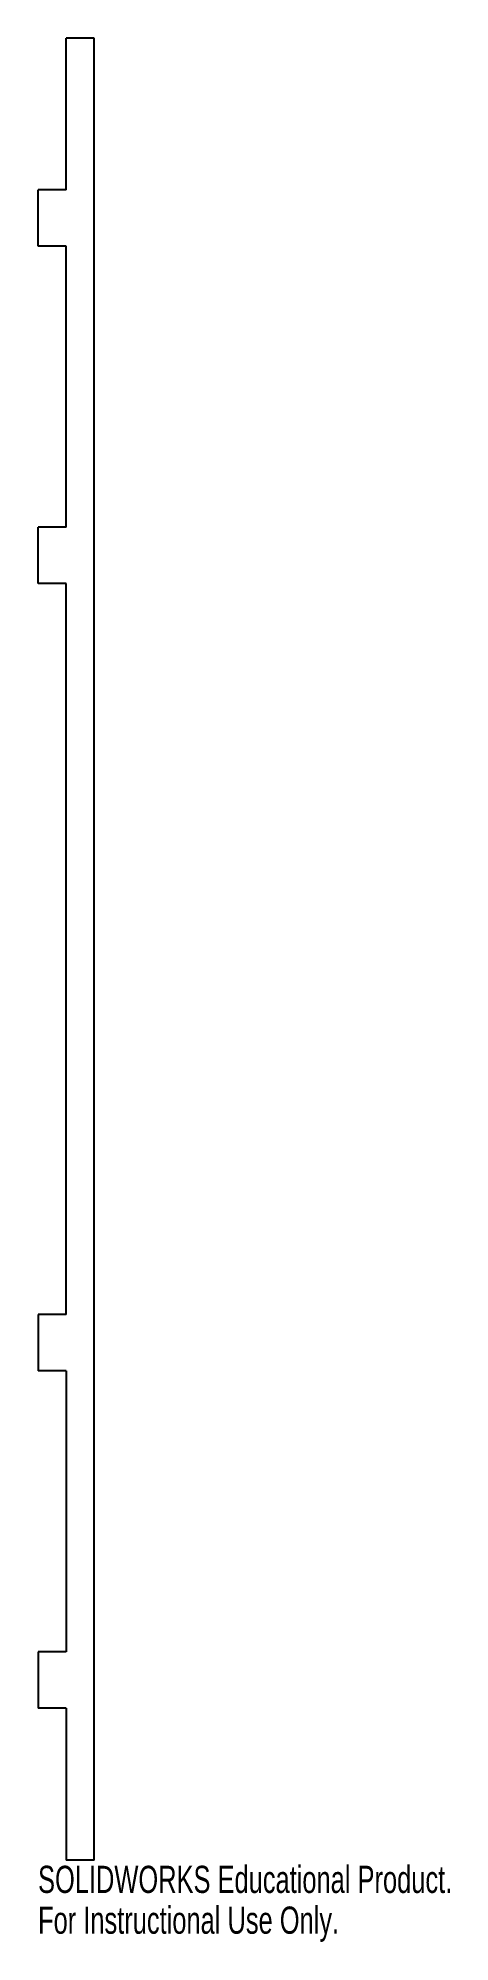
# Model space of a CAD drawing. Header units: millimetres. Extents: x -5 to 68, y -177 to 162.
import ezdxf

# ---------------------------------------------------------------- set-up
doc = ezdxf.new("R2010")
doc.units = ezdxf.units.MM
doc.styles.add('SLDTEXTSTYLE0', font='TXT', dxfattribs={"width": 0.7})

msp = doc.modelspace()

# ---------------------------------------------------------------- linework, layer by layer
at = {"color": 7, "linetype": 'Continuous', "lineweight": 25}
for p, q in [((5, 162), (0, 162)), ((0, 135), (0, 162)), ((5, -162), (5, 162)), ((0, 135), (-5, 135)), ((-5, 125), (-5, 135)), ((0, 125), (-5, 125)), ((0, 75), (0, 125)), ((0, 75), (-5, 75)), ((-5, 65), (-5, 75)), ((0, 65), (-5, 65)), ((0, -65), (0, 65)), ((0, -65), (-5, -65)), ((-5, -65), (-5, -75)), ((0, -75), (-5, -75)), ((0, -75), (0, -125)), ((0, -125), (-5, -125)), ((-5, -125), (-5, -135)), ((0, -135), (-5, -135)), ((0, -135), (0, -162)), ((5, -162), (0, -162))]:
    msp.add_line(p, q, dxfattribs=at)

# ---------------------------------------------------------------- texts
at = {"color": 7, "linetype": 'Continuous', "char_height": 4.8336, "attachment_point": 1, "style": 'SLDTEXTSTYLE0'}
for s, insert in [('SOLIDWORKS Educational Product.', (-5, -163.02)), ('For Instructional Use Only.', (-5, -170.27))]:
    msp.add_mtext(s, dxfattribs=dict(at, insert=insert))

doc.saveas('drawing.dxf')
